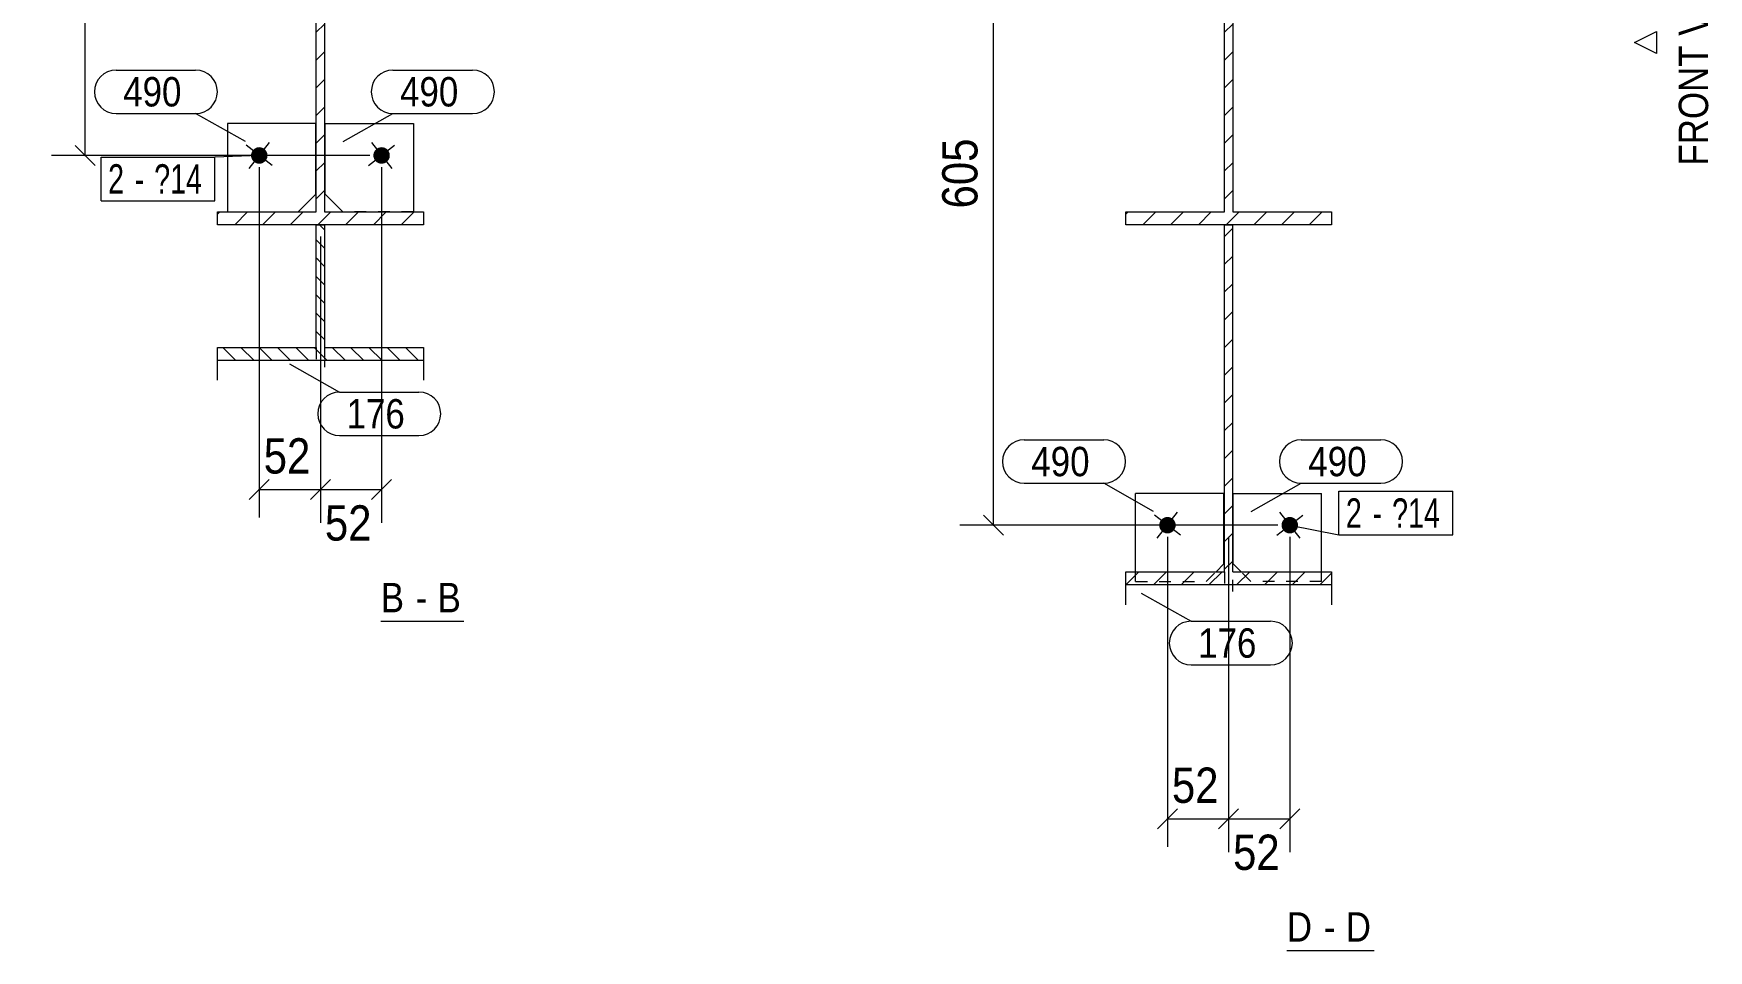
# Model space of a CAD drawing. Header units: millimetres. Extents: x 2 to 1174, y 1 to 825.
# Drawn here: x 145.3 to 287.7, y 100.9 to 178.8 of the extents above; entities that cross this region are included whole.
import ezdxf

# ---------------------------------------------------------------- set-up
doc = ezdxf.new("R2010")
doc.units = ezdxf.units.MM
doc.linetypes.add('XKITLINE00', pattern=[0])
doc.linetypes.add('XKITLINE01', pattern=[4, 1, -1, 1, -1])
for name, color, linetype, lineweight in [('Bolt', 3, 'Continuous', 0), ('BoltMark', 7, 'Continuous', 0), ('Dimensions', 7, 'Continuous', 0), ('OtherObjectType', 7, 'Continuous', 0), ('Part', 2, 'Continuous', 0), ('PartMark', 7, 'Continuous', 0)]:
    doc.layers.add(name, color=color, linetype=linetype, lineweight=lineweight)
doc.styles.add('ARIAL', font='ARIAL.TTF')
doc.styles.add('ARIAL_NARROW', font='ARIALN.TTF')

# ---------------------------------------------------------------- blocks, each defined once
blk = doc.blocks.new('*A6')
at = {"layer": 'Part', "color": 7, "linetype": 'XKITLINE00', "lineweight": 0}
for p, q in [((238.12, 196.47), (239.22, 197.56)), ((240.48, 196.47), (241.58, 197.56)), ((242.84, 196.47), (243.93, 197.56)), ((245.2, 196.47), (246.29, 197.56)), ((247.55, 196.47), (248.65, 197.56)), ((249.91, 196.47), (251.01, 197.56)), ((252.27, 196.47), (253.37, 197.57)), ((254.62, 196.47), (255.62, 197.46)), ((238.12, 196.47), (238.12, 196.47)), ((246.52, 195.44), (247.22, 196.14)), ((246.52, 193.08), (247.22, 193.78)), ((246.52, 190.72), (247.22, 191.42)), ((246.52, 188.36), (247.22, 189.06)), ((246.52, 186.01), (247.22, 186.71)), ((246.52, 183.65), (247.22, 184.35)), ((246.52, 181.29), (247.22, 181.99)), ((246.52, 178.94), (247.22, 179.64)), ((246.52, 176.58), (247.22, 177.28)), ((246.52, 174.22), (247.22, 174.92)), ((246.52, 171.86), (247.22, 172.56)), ((246.52, 169.51), (247.22, 170.21)), ((246.52, 167.15), (247.22, 167.85)), ((246.52, 164.79), (247.22, 165.49)), ((238.13, 163.47), (238.33, 163.67)), ((239.58, 162.57), (240.68, 163.67)), ((241.94, 162.57), (243.04, 163.67)), ((244.3, 162.57), (245.4, 163.67)), ((246.66, 162.57), (247.76, 163.67)), ((249.01, 162.57), (250.11, 163.67)), ((251.37, 162.57), (252.47, 163.67)), ((253.73, 162.57), (254.83, 163.67))]:
    blk.add_line(p, q, dxfattribs=at)
blk = doc.blocks.new('*A7')
at = {"layer": 'Part', "color": 7, "linetype": 'XKITLINE00', "lineweight": 0}
for p, q in [((247.22, 162.27), (246.52, 161.57)), ((247.22, 159.91), (246.52, 159.21)), ((247.22, 157.56), (246.52, 156.86)), ((247.22, 155.2), (246.52, 154.5)), ((247.22, 152.84), (246.52, 152.14)), ((247.22, 150.48), (246.52, 149.78)), ((247.22, 148.13), (246.52, 147.43)), ((247.22, 145.77), (246.52, 145.07)), ((247.22, 143.41), (246.52, 142.71)), ((247.22, 141.05), (246.52, 140.35)), ((247.22, 138.7), (246.52, 138)), ((247.22, 136.34), (246.52, 135.64)), ((247.22, 133.98), (246.52, 133.28)), ((239.24, 133.07), (238.12, 131.95)), ((241.6, 133.07), (240.48, 131.95)), ((243.95, 133.07), (242.84, 131.95)), ((246.31, 133.07), (245.2, 131.95)), ((248.67, 133.07), (247.55, 131.95)), ((251.03, 133.07), (249.91, 131.95)), ((253.38, 133.07), (252.27, 131.95)), ((255.62, 132.95), (254.62, 131.95))]:
    blk.add_line(p, q, dxfattribs=at)
blk = doc.blocks.new('*A8')
at = {"layer": 'Part', "color": 7, "linetype": 'XKITLINE00', "lineweight": 0}
for p, q in [((160.91, 196.47), (162.01, 197.56)), ((163.27, 196.47), (164.37, 197.56)), ((165.63, 196.47), (166.72, 197.56)), ((167.98, 196.47), (169.08, 197.56)), ((170.34, 196.47), (171.44, 197.56)), ((172.7, 196.47), (173.8, 197.56)), ((175.06, 196.47), (176.16, 197.57)), ((177.41, 196.47), (178.41, 197.46)), ((160.91, 196.47), (160.91, 196.47)), ((169.31, 195.44), (170.01, 196.14)), ((169.31, 193.08), (170.01, 193.78)), ((169.31, 190.72), (170.01, 191.42)), ((169.31, 188.36), (170.01, 189.06)), ((169.31, 186.01), (170.01, 186.71)), ((169.31, 183.65), (170.01, 184.35)), ((169.31, 181.29), (170.01, 181.99)), ((169.31, 178.94), (170.01, 179.64)), ((169.31, 176.58), (170.01, 177.28)), ((169.31, 174.22), (170.01, 174.92)), ((169.31, 171.86), (170.01, 172.56)), ((169.31, 169.51), (170.01, 170.21)), ((169.31, 167.15), (170.01, 167.85)), ((169.31, 164.79), (170.01, 165.49)), ((160.91, 163.47), (161.11, 163.67)), ((162.37, 162.57), (163.47, 163.67)), ((164.73, 162.57), (165.83, 163.67)), ((167.09, 162.57), (168.19, 163.67)), ((169.44, 162.57), (170.54, 163.67)), ((171.8, 162.57), (172.9, 163.67)), ((174.16, 162.57), (175.26, 163.67)), ((176.52, 162.57), (177.62, 163.67))]:
    blk.add_line(p, q, dxfattribs=at)
blk = doc.blocks.new('*A9')
at = {"layer": 'Part', "color": 7, "linetype": 'XKITLINE00', "lineweight": 0}
for p, q in [((170.01, 162.13), (169.58, 162.57)), ((170.01, 160.58), (169.31, 161.28)), ((169.46, 159.58), (169.31, 159.72)), ((170.01, 159.02), (169.46, 159.58)), ((170.01, 157.47), (169.31, 158.17)), ((170.01, 155.92), (169.31, 156.62)), ((170.01, 154.36), (169.31, 155.06)), ((170.01, 152.81), (169.31, 153.51)), ((161.69, 151.81), (161.35, 152.14)), ((162.47, 151.03), (161.69, 151.81)), ((164.02, 151.03), (162.9, 152.14)), ((165.57, 151.03), (164.46, 152.14)), ((167.13, 151.03), (166.01, 152.14)), ((168.68, 151.03), (167.57, 152.14)), ((170.24, 151.03), (169.12, 152.14)), ((171.79, 151.03), (170.67, 152.14)), ((173.34, 151.03), (172.23, 152.14)), ((174.9, 151.03), (173.78, 152.14)), ((176.45, 151.03), (175.34, 152.14)), ((178.01, 151.03), (176.89, 152.14))]:
    blk.add_line(p, q, dxfattribs=at)
blk = doc.blocks.new('*A195')
at = {"layer": 'Bolt'}
blk.add_hatch(color=3, dxfattribs=at).paths.add_polyline_path([(241.22, 136.5), (241.19, 136.52), (241.17, 136.55), (241.14, 136.57), (241.12, 136.6), (241.1, 136.62), (241.08, 136.65), (241.07, 136.68), (241.05, 136.71), (241.03, 136.74), (241.02, 136.78), (241.01, 136.81), (241, 136.84), (240.99, 136.87), (240.98, 136.91), (240.98, 136.94), (240.98, 136.98), (240.97, 137.01), (240.97, 137.04), (240.98, 137.08), (240.98, 137.11), (240.98, 137.15), (240.99, 137.18), (241, 137.21), (241.01, 137.25), (241.02, 137.28), (241.03, 137.31), (241.05, 137.34), (241.06, 137.37), (241.08, 137.4), (241.1, 137.43), (241.12, 137.46), (241.14, 137.49), (241.17, 137.51), (241.19, 137.54), (241.22, 137.56), (241.24, 137.58), (241.27, 137.6), (241.3, 137.62), (241.33, 137.64), (241.36, 137.65), (241.39, 137.67), (241.42, 137.68), (241.45, 137.69), (241.49, 137.7), (241.52, 137.71), (241.55, 137.72), (241.59, 137.72), (241.62, 137.73), (241.66, 137.73), (241.69, 137.73), (241.72, 137.73), (241.76, 137.72), (241.79, 137.72), (241.83, 137.71), (241.86, 137.7), (241.89, 137.69), (241.92, 137.68), (241.96, 137.67), (241.99, 137.65), (242.02, 137.64), (242.05, 137.62), (242.08, 137.6), (242.1, 137.58), (242.13, 137.56), (242.16, 137.54), (242.18, 137.51), (242.2, 137.49), (242.22, 137.46), (242.25, 137.43), (242.26, 137.4), (242.28, 137.38), (242.3, 137.34), (242.31, 137.31), (242.33, 137.28), (242.34, 137.25), (242.35, 137.22), (242.36, 137.18), (242.36, 137.15), (242.37, 137.12), (242.37, 137.08), (242.37, 137.05), (242.37, 137.01), (242.37, 136.98), (242.37, 136.94), (242.36, 136.91), (242.36, 136.88), (242.35, 136.84), (242.34, 136.81), (242.33, 136.78), (242.31, 136.75), (242.3, 136.72), (242.28, 136.69), (242.27, 136.66), (242.25, 136.63), (242.23, 136.6), (242.2, 136.57), (242.18, 136.55), (242.16, 136.52), (242.13, 136.5), (242.11, 136.48), (242.08, 136.46), (242.05, 136.44), (242.02, 136.42), (241.99, 136.4), (241.96, 136.39), (241.93, 136.38), (241.89, 136.36), (241.86, 136.35), (241.83, 136.35), (241.79, 136.34), (241.76, 136.33), (241.73, 136.33), (241.69, 136.33), (241.66, 136.33), (241.62, 136.33), (241.59, 136.33), (241.56, 136.34), (241.52, 136.35), (241.49, 136.35), (241.46, 136.36), (241.42, 136.38), (241.39, 136.39), (241.36, 136.4), (241.33, 136.42), (241.3, 136.44), (241.27, 136.46), (241.24, 136.48)], flags=17)
at = {"layer": 'Bolt', "color": 3, "linetype": 'XKITLINE00', "lineweight": 0}
for p, q in [((240.81, 135.92), (242.53, 138.13)), ((242.78, 136.17), (240.57, 137.89))]:
    blk.add_line(p, q, dxfattribs=at)
blk = doc.blocks.new('*A196')
at = {"layer": 'Bolt'}
blk.add_hatch(color=3, dxfattribs=at).paths.add_polyline_path([(251.67, 137.6), (251.7, 137.62), (251.73, 137.64), (251.76, 137.65), (251.79, 137.67), (251.82, 137.68), (251.86, 137.69), (251.89, 137.7), (251.92, 137.71), (251.96, 137.72), (251.99, 137.72), (252.02, 137.73), (252.06, 137.73), (252.09, 137.73), (252.13, 137.73), (252.16, 137.72), (252.19, 137.72), (252.23, 137.71), (252.26, 137.7), (252.29, 137.69), (252.33, 137.68), (252.36, 137.67), (252.39, 137.65), (252.42, 137.64), (252.45, 137.62), (252.48, 137.6), (252.51, 137.58), (252.53, 137.56), (252.56, 137.54), (252.58, 137.51), (252.6, 137.49), (252.63, 137.46), (252.65, 137.43), (252.67, 137.4), (252.68, 137.37), (252.7, 137.34), (252.71, 137.31), (252.73, 137.28), (252.74, 137.25), (252.75, 137.21), (252.76, 137.18), (252.76, 137.15), (252.77, 137.11), (252.77, 137.08), (252.77, 137.04), (252.77, 137.01), (252.77, 136.98), (252.77, 136.94), (252.76, 136.91), (252.76, 136.87), (252.75, 136.84), (252.74, 136.81), (252.73, 136.78), (252.71, 136.74), (252.7, 136.71), (252.68, 136.68), (252.66, 136.65), (252.65, 136.62), (252.62, 136.6), (252.6, 136.57), (252.58, 136.55), (252.56, 136.52), (252.53, 136.5), (252.5, 136.48), (252.48, 136.46), (252.45, 136.44), (252.42, 136.42), (252.39, 136.4), (252.36, 136.39), (252.32, 136.38), (252.29, 136.36), (252.26, 136.35), (252.23, 136.35), (252.19, 136.34), (252.16, 136.33), (252.12, 136.33), (252.09, 136.33), (252.06, 136.33), (252.02, 136.33), (251.99, 136.33), (251.95, 136.34), (251.92, 136.35), (251.89, 136.35), (251.85, 136.36), (251.82, 136.38), (251.79, 136.39), (251.76, 136.4), (251.73, 136.42), (251.7, 136.44), (251.67, 136.46), (251.64, 136.48), (251.62, 136.5), (251.59, 136.52), (251.57, 136.55), (251.54, 136.57), (251.52, 136.6), (251.5, 136.63), (251.48, 136.66), (251.46, 136.69), (251.45, 136.72), (251.43, 136.75), (251.42, 136.78), (251.41, 136.81), (251.4, 136.84), (251.39, 136.88), (251.38, 136.91), (251.38, 136.94), (251.38, 136.98), (251.37, 137.01), (251.37, 137.05), (251.38, 137.08), (251.38, 137.12), (251.38, 137.15), (251.39, 137.18), (251.4, 137.22), (251.41, 137.25), (251.42, 137.28), (251.43, 137.31), (251.45, 137.34), (251.47, 137.38), (251.48, 137.4), (251.5, 137.43), (251.52, 137.46), (251.54, 137.49), (251.57, 137.51), (251.59, 137.54), (251.62, 137.56), (251.64, 137.58)], flags=17)
at = {"layer": 'Bolt', "color": 3, "linetype": 'XKITLINE00', "lineweight": 0}
for p, q in [((251.21, 138.13), (252.93, 135.92)), ((250.97, 136.17), (253.18, 137.89))]:
    blk.add_line(p, q, dxfattribs=at)
blk = doc.blocks.new('*A197')
at = {"layer": 'Part', "color": 2, "linetype": 'XKITLINE00', "lineweight": 0}
for p, q in [((238.12, 197.56), (255.62, 197.57)), ((238.12, 196.47), (238.12, 197.56)), ((255.62, 197.57), (255.62, 196.47)), ((246.52, 196.47), (238.12, 196.47)), ((246.52, 163.67), (246.52, 196.47)), ((255.62, 196.47), (247.22, 196.47)), ((247.22, 196.47), (247.22, 163.67)), ((238.12, 162.57), (238.12, 163.67)), ((238.12, 163.67), (246.52, 163.67)), ((255.62, 162.57), (238.12, 162.57)), ((247.22, 163.67), (255.62, 163.67)), ((255.62, 163.67), (255.62, 162.57))]:
    blk.add_line(p, q, dxfattribs=at)
blk = doc.blocks.new('*A200')
at = {"layer": 'Part', "color": 2, "linetype": 'XKITLINE00', "lineweight": 0}
for p, q in [((246.47, 139.73), (238.97, 139.73)), ((238.97, 133.07), (238.97, 139.73)), ((246.47, 133.73), (246.47, 139.73)), ((245.81, 133.07), (246.47, 133.73))]:
    blk.add_line(p, q, dxfattribs=at)
at = {"layer": 'Part', "color": 7, "linetype": 'XKITLINE01', "lineweight": 0}
for p, q in [((238.97, 132.23), (238.97, 133.07)), ((244.97, 132.23), (245.81, 133.07)), ((238.97, 132.23), (244.97, 132.23))]:
    blk.add_line(p, q, dxfattribs=at)
blk = doc.blocks.new('*A201')
at = {"layer": 'Part', "color": 2, "linetype": 'XKITLINE00', "lineweight": 0}
for p, q in [((246.52, 133.07), (246.52, 162.57)), ((246.52, 162.57), (247.22, 162.57)), ((247.22, 162.57), (247.22, 162.57)), ((247.22, 133.07), (247.22, 162.57)), ((238.12, 130.27), (238.12, 133.07)), ((238.12, 133.07), (246.52, 133.07)), ((247.22, 133.07), (255.62, 133.07)), ((255.62, 133.07), (255.62, 130.27)), ((255.62, 131.95), (238.12, 131.95))]:
    blk.add_line(p, q, dxfattribs=at)
at = {"layer": 'Part', "color": 7, "linetype": 'XKITLINE01', "lineweight": 0}
for p, q in [((246.52, 133.07), (246.52, 131.39)), ((247.22, 131.39), (247.22, 133.07))]:
    blk.add_line(p, q, dxfattribs=at)
blk = doc.blocks.new('*A202')
at = {"layer": 'Part', "color": 2, "linetype": 'XKITLINE00', "lineweight": 0}
for p, q in [((247.27, 133.73), (247.27, 139.73)), ((247.27, 139.73), (254.77, 139.73)), ((254.77, 133.07), (254.77, 139.73)), ((247.93, 133.07), (247.27, 133.73))]:
    blk.add_line(p, q, dxfattribs=at)
at = {"layer": 'Part', "color": 7, "linetype": 'XKITLINE01', "lineweight": 0}
for p, q in [((248.77, 132.23), (247.93, 133.07)), ((254.77, 132.23), (254.77, 133.07)), ((254.77, 132.23), (248.77, 132.23))]:
    blk.add_line(p, q, dxfattribs=at)
blk = doc.blocks.new('*A204')
at = {"layer": 'Bolt'}
blk.add_hatch(color=3, dxfattribs=at).paths.add_polyline_path([(164.01, 167.94), (163.98, 167.96), (163.96, 167.98), (163.93, 168.01), (163.91, 168.03), (163.89, 168.06), (163.87, 168.09), (163.85, 168.12), (163.84, 168.15), (163.82, 168.18), (163.81, 168.21), (163.8, 168.25), (163.79, 168.28), (163.78, 168.31), (163.77, 168.35), (163.77, 168.38), (163.76, 168.41), (163.76, 168.45), (163.76, 168.48), (163.76, 168.52), (163.77, 168.55), (163.77, 168.58), (163.78, 168.62), (163.79, 168.65), (163.8, 168.68), (163.81, 168.72), (163.82, 168.75), (163.84, 168.78), (163.85, 168.81), (163.87, 168.84), (163.89, 168.87), (163.91, 168.9), (163.93, 168.92), (163.95, 168.95), (163.98, 168.97), (164, 169), (164.03, 169.02), (164.06, 169.04), (164.09, 169.06), (164.12, 169.07), (164.15, 169.09), (164.18, 169.11), (164.21, 169.12), (164.24, 169.13), (164.27, 169.14), (164.31, 169.15), (164.34, 169.16), (164.37, 169.16), (164.41, 169.16), (164.44, 169.17), (164.48, 169.17), (164.51, 169.16), (164.55, 169.16), (164.58, 169.16), (164.61, 169.15), (164.65, 169.14), (164.68, 169.13), (164.71, 169.12), (164.74, 169.11), (164.78, 169.09), (164.81, 169.08), (164.84, 169.06), (164.86, 169.04), (164.89, 169.02), (164.92, 169), (164.94, 168.97), (164.97, 168.95), (164.99, 168.92), (165.01, 168.9), (165.03, 168.87), (165.05, 168.84), (165.07, 168.81), (165.09, 168.78), (165.1, 168.75), (165.11, 168.72), (165.13, 168.69), (165.14, 168.65), (165.14, 168.62), (165.15, 168.59), (165.16, 168.55), (165.16, 168.52), (165.16, 168.48), (165.16, 168.45), (165.16, 168.42), (165.16, 168.38), (165.15, 168.35), (165.14, 168.31), (165.14, 168.28), (165.13, 168.25), (165.12, 168.22), (165.1, 168.18), (165.09, 168.15), (165.07, 168.12), (165.05, 168.09), (165.03, 168.06), (165.01, 168.04), (164.99, 168.01), (164.97, 167.98), (164.95, 167.96), (164.92, 167.94), (164.89, 167.91), (164.87, 167.89), (164.84, 167.88), (164.81, 167.86), (164.78, 167.84), (164.75, 167.83), (164.71, 167.81), (164.68, 167.8), (164.65, 167.79), (164.62, 167.78), (164.58, 167.78), (164.55, 167.77), (164.51, 167.77), (164.48, 167.77), (164.45, 167.77), (164.41, 167.77), (164.38, 167.77), (164.34, 167.78), (164.31, 167.78), (164.28, 167.79), (164.24, 167.8), (164.21, 167.81), (164.18, 167.83), (164.15, 167.84), (164.12, 167.86), (164.09, 167.87), (164.06, 167.89), (164.03, 167.91)], flags=17)
at = {"layer": 'Bolt', "color": 3, "linetype": 'XKITLINE00', "lineweight": 0}
for p, q in [((163.6, 167.36), (165.32, 169.57)), ((165.57, 167.61), (163.36, 169.33))]:
    blk.add_line(p, q, dxfattribs=at)
blk = doc.blocks.new('*A205')
at = {"layer": 'Bolt'}
blk.add_hatch(color=3, dxfattribs=at).paths.add_polyline_path([(174.46, 169.04), (174.49, 169.06), (174.52, 169.08), (174.55, 169.09), (174.58, 169.11), (174.61, 169.12), (174.64, 169.13), (174.68, 169.14), (174.71, 169.15), (174.74, 169.16), (174.78, 169.16), (174.81, 169.16), (174.85, 169.17), (174.88, 169.17), (174.91, 169.16), (174.95, 169.16), (174.98, 169.16), (175.02, 169.15), (175.05, 169.14), (175.08, 169.13), (175.11, 169.12), (175.15, 169.11), (175.18, 169.09), (175.21, 169.07), (175.24, 169.06), (175.27, 169.04), (175.29, 169.02), (175.32, 169), (175.35, 168.97), (175.37, 168.95), (175.39, 168.92), (175.41, 168.9), (175.43, 168.87), (175.45, 168.84), (175.47, 168.81), (175.49, 168.78), (175.5, 168.75), (175.52, 168.72), (175.53, 168.68), (175.54, 168.65), (175.54, 168.62), (175.55, 168.58), (175.56, 168.55), (175.56, 168.52), (175.56, 168.48), (175.56, 168.45), (175.56, 168.41), (175.56, 168.38), (175.55, 168.35), (175.54, 168.31), (175.54, 168.28), (175.53, 168.25), (175.51, 168.21), (175.5, 168.18), (175.49, 168.15), (175.47, 168.12), (175.45, 168.09), (175.43, 168.06), (175.41, 168.03), (175.39, 168.01), (175.37, 167.98), (175.34, 167.96), (175.32, 167.94), (175.29, 167.91), (175.26, 167.89), (175.24, 167.87), (175.21, 167.86), (175.18, 167.84), (175.14, 167.83), (175.11, 167.81), (175.08, 167.8), (175.05, 167.79), (175.01, 167.78), (174.98, 167.78), (174.95, 167.77), (174.91, 167.77), (174.88, 167.77), (174.84, 167.77), (174.81, 167.77), (174.77, 167.77), (174.74, 167.78), (174.71, 167.78), (174.67, 167.79), (174.64, 167.8), (174.61, 167.81), (174.58, 167.83), (174.55, 167.84), (174.52, 167.86), (174.49, 167.88), (174.46, 167.89), (174.43, 167.91), (174.4, 167.94), (174.38, 167.96), (174.35, 167.98), (174.33, 168.01), (174.31, 168.04), (174.29, 168.06), (174.27, 168.09), (174.25, 168.12), (174.24, 168.15), (174.22, 168.18), (174.21, 168.22), (174.2, 168.25), (174.19, 168.28), (174.18, 168.31), (174.17, 168.35), (174.17, 168.38), (174.16, 168.42), (174.16, 168.45), (174.16, 168.48), (174.16, 168.52), (174.17, 168.55), (174.17, 168.59), (174.18, 168.62), (174.19, 168.65), (174.2, 168.69), (174.21, 168.72), (174.22, 168.75), (174.24, 168.78), (174.25, 168.81), (174.27, 168.84), (174.29, 168.87), (174.31, 168.9), (174.33, 168.92), (174.36, 168.95), (174.38, 168.97), (174.41, 169), (174.43, 169.02)], flags=17)
at = {"layer": 'Bolt', "color": 3, "linetype": 'XKITLINE00', "lineweight": 0}
for p, q in [((174, 169.57), (175.72, 167.36)), ((173.76, 167.61), (175.97, 169.33))]:
    blk.add_line(p, q, dxfattribs=at)
blk = doc.blocks.new('*A206')
at = {"layer": 'Part', "color": 2, "linetype": 'XKITLINE00', "lineweight": 0}
for p, q in [((160.91, 197.56), (178.41, 197.57)), ((160.91, 196.47), (160.91, 197.56)), ((178.41, 197.57), (178.41, 196.47)), ((169.31, 196.47), (160.91, 196.47)), ((169.31, 163.67), (169.31, 196.47)), ((178.41, 196.47), (170.01, 196.47)), ((170.01, 196.47), (170.01, 163.67)), ((160.91, 162.57), (160.91, 163.67)), ((160.91, 163.67), (169.31, 163.67)), ((178.41, 162.57), (160.91, 162.57)), ((170.01, 163.67), (178.41, 163.67)), ((178.41, 163.67), (178.41, 162.57))]:
    blk.add_line(p, q, dxfattribs=at)
blk = doc.blocks.new('*A209')
at = {"layer": 'Part', "color": 2, "linetype": 'XKITLINE00', "lineweight": 0}
for p, q in [((169.26, 171.17), (161.76, 171.17)), ((161.76, 171.17), (161.76, 163.67)), ((169.26, 165.17), (169.26, 171.17)), ((167.76, 163.67), (169.26, 165.17))]:
    blk.add_line(p, q, dxfattribs=at)
at = {"layer": 'Part', "color": 7, "linetype": 'XKITLINE01', "lineweight": 0}
blk.add_line((161.76, 163.67), (167.76, 163.67), dxfattribs=at)
blk = doc.blocks.new('*A210')
at = {"layer": 'Part', "color": 2, "linetype": 'XKITLINE00', "lineweight": 0}
for p, q in [((170.06, 165.17), (170.06, 171.17)), ((170.06, 171.17), (177.56, 171.17)), ((177.56, 171.17), (177.56, 163.67)), ((171.56, 163.67), (170.06, 165.17))]:
    blk.add_line(p, q, dxfattribs=at)
at = {"layer": 'Part', "color": 7, "linetype": 'XKITLINE01', "lineweight": 0}
blk.add_line((177.56, 163.67), (171.56, 163.67), dxfattribs=at)
blk = doc.blocks.new('*A211')
at = {"layer": 'Part', "color": 2, "linetype": 'XKITLINE00', "lineweight": 0}
for p, q in [((169.31, 152.14), (169.31, 162.57)), ((169.31, 162.57), (170.01, 162.57)), ((170.01, 162.57), (170.01, 162.57)), ((170.01, 162.57), (170.01, 152.14)), ((160.91, 149.35), (160.91, 152.14)), ((160.91, 152.14), (169.31, 152.14)), ((178.41, 151.03), (160.91, 151.03)), ((170.01, 152.14), (178.41, 152.14)), ((178.41, 152.14), (178.41, 149.35))]:
    blk.add_line(p, q, dxfattribs=at)
at = {"layer": 'Part', "color": 7, "linetype": 'XKITLINE01', "lineweight": 0}
for p, q in [((169.31, 152.14), (169.31, 150.46)), ((170.01, 152.14), (170.01, 151.03)), ((170.01, 151.03), (170.01, 150.46))]:
    blk.add_line(p, q, dxfattribs=at)
blk = doc.blocks.new('*A374')
at = {"layer": 'Dimensions', "color": 7, "linetype": 'XKITLINE00', "lineweight": 0}
for p, q in [((241.67, 136.03), (241.67, 109.67)), ((246.87, 136.03), (246.87, 109.67)), ((242.52, 112.91), (240.82, 111.22)), ((247.72, 112.91), (246.02, 111.22)), ((241.67, 112.07), (246.87, 112.07))]:
    blk.add_line(p, q, dxfattribs=at)
at = {"layer": 'Dimensions', "color": 3}
for p in [(241.67, 112.07), (246.87, 112.07)]:
    blk.add_point(p, dxfattribs=at)
at = {"layer": 'Dimensions', "color": 3, "style": 'ARIAL', "width": 0.85}
blk.add_text('52', height=3, dxfattribs=at).set_placement((242.05, 113.42))
blk = doc.blocks.new('*A375')
at = {"layer": 'Dimensions', "color": 7, "linetype": 'XKITLINE00', "lineweight": 0}
for p, q in [((246.87, 136.03), (246.87, 109.22)), ((252.07, 136.03), (252.07, 109.22)), ((247.72, 112.91), (246.02, 111.22)), ((252.92, 112.91), (251.22, 111.22)), ((246.87, 112.07), (252.07, 112.07))]:
    blk.add_line(p, q, dxfattribs=at)
at = {"layer": 'Dimensions', "color": 3}
for p in [(246.87, 112.07), (252.07, 112.07)]:
    blk.add_point(p, dxfattribs=at)
at = {"layer": 'Dimensions', "color": 3, "style": 'ARIAL', "width": 0.85}
blk.add_text('52', height=3, dxfattribs=at).set_placement((247.25, 107.72))
blk = doc.blocks.new('*A378')
at = {"layer": 'Dimensions', "color": 7, "linetype": 'XKITLINE00', "lineweight": 0}
for p, q in [((226.02, 198.41), (227.72, 196.71)), ((237.12, 197.56), (224.02, 197.56)), ((226.87, 137.03), (226.87, 197.56)), ((251.07, 137.03), (224.02, 137.03)), ((226.02, 137.88), (227.72, 136.18))]:
    blk.add_line(p, q, dxfattribs=at)
at = {"layer": 'Dimensions', "color": 3}
for p in [(226.87, 197.56), (226.87, 137.03)]:
    blk.add_point(p, dxfattribs=at)
at = {"layer": 'Dimensions', "color": 3, "style": 'ARIAL', "width": 0.85}
blk.add_text('605', height=3, rotation=90.0002, dxfattribs=at).set_placement((225.52, 163.96))
blk = doc.blocks.new('*A381')
at = {"layer": 'BoltMark', "color": 7, "linetype": 'XKITLINE00', "lineweight": 0}
for p, q in [((256.24, 139.91), (265.93, 139.91)), ((256.24, 136.21), (256.24, 139.91)), ((265.93, 136.21), (265.93, 139.91)), ((252.07, 137.03), (256.24, 136.21)), ((256.24, 136.21), (265.93, 136.21))]:
    blk.add_line(p, q, dxfattribs=at)
at = {"layer": 'BoltMark', "color": 3, "style": 'ARIAL_NARROW', "width": 0.85}
for s, p in [('2', (256.84, 136.81)), ('?14', (260.77, 136.81)), ('-', (259.11, 136.81))]:
    blk.add_text(s, height=2.5, dxfattribs=at).set_placement(p)
blk = doc.blocks.new('*A383')
at = {"layer": 'PartMark', "color": 7, "linetype": 'XKITLINE00', "lineweight": 0}
for p, q in [((253.05, 144.29), (259.81, 144.29)), ((248.8, 138.2), (253.05, 140.59)), ((253.05, 140.59), (259.81, 140.59))]:
    blk.add_line(p, q, dxfattribs=at)
for centre, start, end in [((253.05, 142.44), 90, 270), ((259.81, 142.44), 270, 90)]:
    blk.add_arc(centre, 1.85, start, end, dxfattribs=at)
at = {"layer": 'PartMark', "color": 3, "style": 'ARIAL', "width": 0.85}
blk.add_text('490', height=2.5, dxfattribs=at).set_placement((253.65, 141.19))
blk = doc.blocks.new('*A384')
at = {"layer": 'PartMark', "color": 7, "linetype": 'XKITLINE00', "lineweight": 0}
for p, q in [((239.44, 131.25), (243.68, 128.86)), ((243.68, 128.86), (250.44, 128.86)), ((243.68, 125.16), (250.44, 125.16))]:
    blk.add_line(p, q, dxfattribs=at)
for centre, start, end in [((243.68, 127.01), 90, 270), ((250.44, 127.01), 270, 90)]:
    blk.add_arc(centre, 1.85, start, end, dxfattribs=at)
at = {"layer": 'PartMark', "color": 3, "style": 'ARIAL', "width": 0.85}
blk.add_text('176', height=2.5, dxfattribs=at).set_placement((244.28, 125.76))
blk = doc.blocks.new('*A385')
at = {"layer": 'PartMark', "color": 7, "linetype": 'XKITLINE00', "lineweight": 0}
for p, q in [((229.5, 144.29), (236.26, 144.29)), ((229.5, 140.59), (236.26, 140.59)), ((240.5, 138.2), (236.26, 140.59))]:
    blk.add_line(p, q, dxfattribs=at)
for centre, start, end in [((229.5, 142.44), 90, 270), ((236.26, 142.44), 270, 90)]:
    blk.add_arc(centre, 1.85, start, end, dxfattribs=at)
at = {"layer": 'PartMark', "color": 3, "style": 'ARIAL', "width": 0.85}
blk.add_text('490', height=2.5, dxfattribs=at).set_placement((230.1, 141.19))
blk = doc.blocks.new('*A389')
at = {"layer": 'OtherObjectType', "color": 7, "linetype": 'XKITLINE00', "lineweight": 0}
for p, q in [((250.9, 250.52), (249.97, 252.39)), ((249.97, 252.39), (251.84, 252.39)), ((251.84, 252.39), (250.9, 250.52)), ((250.9, 250.52), (250.9, 250.52)), ((281.39, 178.07), (283.26, 179)), ((283.26, 177.13), (281.39, 178.07)), ((281.39, 178.07), (281.39, 178.07)), ((283.26, 179), (283.26, 177.13)), ((251.82, 100.87), (259.24, 100.87))]:
    blk.add_line(p, q, dxfattribs=at)
at = {"layer": 'OtherObjectType', "color": 7, "style": 'ARIAL', "width": 0.85}
for s, p in [('TOP VIEW', (242.75, 254.27)), ('D', (251.82, 101.62)), ('D', (256.83, 101.62)), ('-', (254.97, 101.62))]:
    blk.add_text(s, height=2.5, dxfattribs=at).set_placement(p)
blk.add_text('FRONT VIEW', height=2.5, rotation=90, dxfattribs=at).set_placement((287.64, 167.6))
blk = doc.blocks.new('*A391')
at = {"layer": 'Dimensions', "color": 7, "linetype": 'XKITLINE00', "lineweight": 0}
for p, q in [((164.46, 167.47), (164.46, 137.67)), ((169.66, 161.57), (169.66, 137.67)), ((165.31, 140.91), (163.61, 139.22)), ((164.46, 140.07), (169.66, 140.07)), ((170.51, 140.91), (168.81, 139.22))]:
    blk.add_line(p, q, dxfattribs=at)
at = {"layer": 'Dimensions', "color": 3}
for p in [(164.46, 140.07), (169.66, 140.07)]:
    blk.add_point(p, dxfattribs=at)
at = {"layer": 'Dimensions', "color": 3, "style": 'ARIAL', "width": 0.85}
blk.add_text('52', height=3, dxfattribs=at).set_placement((164.84, 141.42))
blk = doc.blocks.new('*A392')
at = {"layer": 'Dimensions', "color": 7, "linetype": 'XKITLINE00', "lineweight": 0}
for p, q in [((174.86, 167.47), (174.86, 137.22)), ((169.66, 161.57), (169.66, 137.22)), ((170.51, 140.91), (168.81, 139.22)), ((169.66, 140.07), (174.86, 140.07)), ((175.71, 140.91), (174.01, 139.22))]:
    blk.add_line(p, q, dxfattribs=at)
at = {"layer": 'Dimensions', "color": 3}
for p in [(169.66, 140.07), (174.86, 140.07)]:
    blk.add_point(p, dxfattribs=at)
at = {"layer": 'Dimensions', "color": 3, "style": 'ARIAL', "width": 0.85}
blk.add_text('52', height=3, dxfattribs=at).set_placement((170.04, 135.72))
blk = doc.blocks.new('*A395')
at = {"layer": 'Dimensions', "color": 7, "linetype": 'XKITLINE00', "lineweight": 0}
for p, q in [((148.81, 198.41), (150.51, 196.71)), ((159.91, 197.56), (146.81, 197.56)), ((149.66, 168.47), (149.66, 197.56)), ((173.86, 168.47), (146.81, 168.47)), ((148.81, 169.31), (150.51, 167.62))]:
    blk.add_line(p, q, dxfattribs=at)
at = {"layer": 'Dimensions', "color": 3}
for p in [(149.66, 197.56), (149.66, 168.47)]:
    blk.add_point(p, dxfattribs=at)
at = {"layer": 'Dimensions', "color": 3, "style": 'ARIAL', "width": 0.85}
blk.add_text('291', height=3, rotation=90.0002, dxfattribs=at).set_placement((148.31, 179.68))
blk = doc.blocks.new('*A398')
at = {"layer": 'BoltMark', "color": 7, "linetype": 'XKITLINE00', "lineweight": 0}
for p, q in [((151.01, 168.32), (160.69, 168.32)), ((151.01, 164.62), (151.01, 168.32)), ((164.46, 168.47), (160.69, 168.32)), ((160.69, 164.62), (160.69, 168.32)), ((151.01, 164.62), (160.69, 164.62))]:
    blk.add_line(p, q, dxfattribs=at)
at = {"layer": 'BoltMark', "color": 3, "style": 'ARIAL_NARROW', "width": 0.85}
for s, p in [('2', (151.61, 165.22)), ('?14', (155.53, 165.22)), ('-', (153.88, 165.22))]:
    blk.add_text(s, height=2.5, dxfattribs=at).set_placement(p)
blk = doc.blocks.new('*A400')
at = {"layer": 'PartMark', "color": 7, "linetype": 'XKITLINE00', "lineweight": 0}
for p, q in [((167.04, 150.75), (171.28, 148.35)), ((171.28, 148.35), (178.04, 148.35)), ((171.28, 144.65), (178.04, 144.65))]:
    blk.add_line(p, q, dxfattribs=at)
for centre, start, end in [((171.28, 146.5), 90, 270), ((178.04, 146.5), 270, 90)]:
    blk.add_arc(centre, 1.85, start, end, dxfattribs=at)
at = {"layer": 'PartMark', "color": 3, "style": 'ARIAL', "width": 0.85}
blk.add_text('176', height=2.5, dxfattribs=at).set_placement((171.88, 145.25))
blk = doc.blocks.new('*A401')
at = {"layer": 'PartMark', "color": 7, "linetype": 'XKITLINE00', "lineweight": 0}
for p, q in [((175.83, 175.73), (182.6, 175.73)), ((171.59, 169.64), (175.83, 172.03)), ((175.83, 172.03), (182.6, 172.03))]:
    blk.add_line(p, q, dxfattribs=at)
for centre, start, end in [((175.83, 173.88), 90, 270), ((182.6, 173.88), 270, 90)]:
    blk.add_arc(centre, 1.85, start, end, dxfattribs=at)
at = {"layer": 'PartMark', "color": 3, "style": 'ARIAL', "width": 0.85}
blk.add_text('490', height=2.5, dxfattribs=at).set_placement((176.43, 172.63))
blk = doc.blocks.new('*A402')
at = {"layer": 'PartMark', "color": 7, "linetype": 'XKITLINE00', "lineweight": 0}
for p, q in [((152.29, 175.73), (159.05, 175.73)), ((152.29, 172.03), (159.05, 172.03)), ((163.29, 169.64), (159.05, 172.03))]:
    blk.add_line(p, q, dxfattribs=at)
for centre, start, end in [((152.29, 173.88), 90, 270), ((159.05, 173.88), 270, 90)]:
    blk.add_arc(centre, 1.85, start, end, dxfattribs=at)
at = {"layer": 'PartMark', "color": 3, "style": 'ARIAL', "width": 0.85}
blk.add_text('490', height=2.5, dxfattribs=at).set_placement((152.89, 172.63))
blk = doc.blocks.new('*A406')
at = {"layer": 'OtherObjectType', "color": 7, "linetype": 'XKITLINE00', "lineweight": 0}
for p, q in [((173.69, 250.52), (172.76, 252.39)), ((172.76, 252.39), (174.63, 252.39)), ((174.63, 252.39), (173.69, 250.52)), ((173.69, 250.52), (173.69, 250.52)), ((204.17, 192.07), (206.05, 193)), ((206.05, 193), (206.05, 191.13)), ((206.05, 191.13), (204.17, 192.07)), ((204.17, 192.07), (204.17, 192.07)), ((174.79, 128.87), (181.85, 128.87))]:
    blk.add_line(p, q, dxfattribs=at)
at = {"layer": 'OtherObjectType', "color": 7, "style": 'ARIAL', "width": 0.85}
for s, p in [('TOP VIEW', (165.54, 254.27)), ('B', (174.79, 129.62)), ('B', (179.62, 129.62)), ('-', (177.76, 129.62))]:
    blk.add_text(s, height=2.5, dxfattribs=at).set_placement(p)
blk.add_text('FRONT VIEW', height=2.5, rotation=90, dxfattribs=at).set_placement((210.42, 181.6))

msp = doc.modelspace()

# ---------------------------------------------------------------- block references
at = {"lineweight": 0}
for name in ['*A395', '*A378', '*A8', '*A206', '*A6', '*A197', '*A402', '*A401', '*A209', '*A210', '*A204', '*A205', '*A398', '*A391', '*A392', '*A211', '*A9', '*A201', '*A7', '*A400', '*A385', '*A383', '*A200', '*A202', '*A381', '*A195', '*A196', '*A374', '*A375', '*A384']:
    msp.add_blockref(name, (0, 0), dxfattribs=at)
at = {"layer": 'OtherObjectType', "lineweight": 0}
for name in ['*A406', '*A389']:
    msp.add_blockref(name, (0, 0), dxfattribs=at)

doc.saveas('drawing.dxf')
